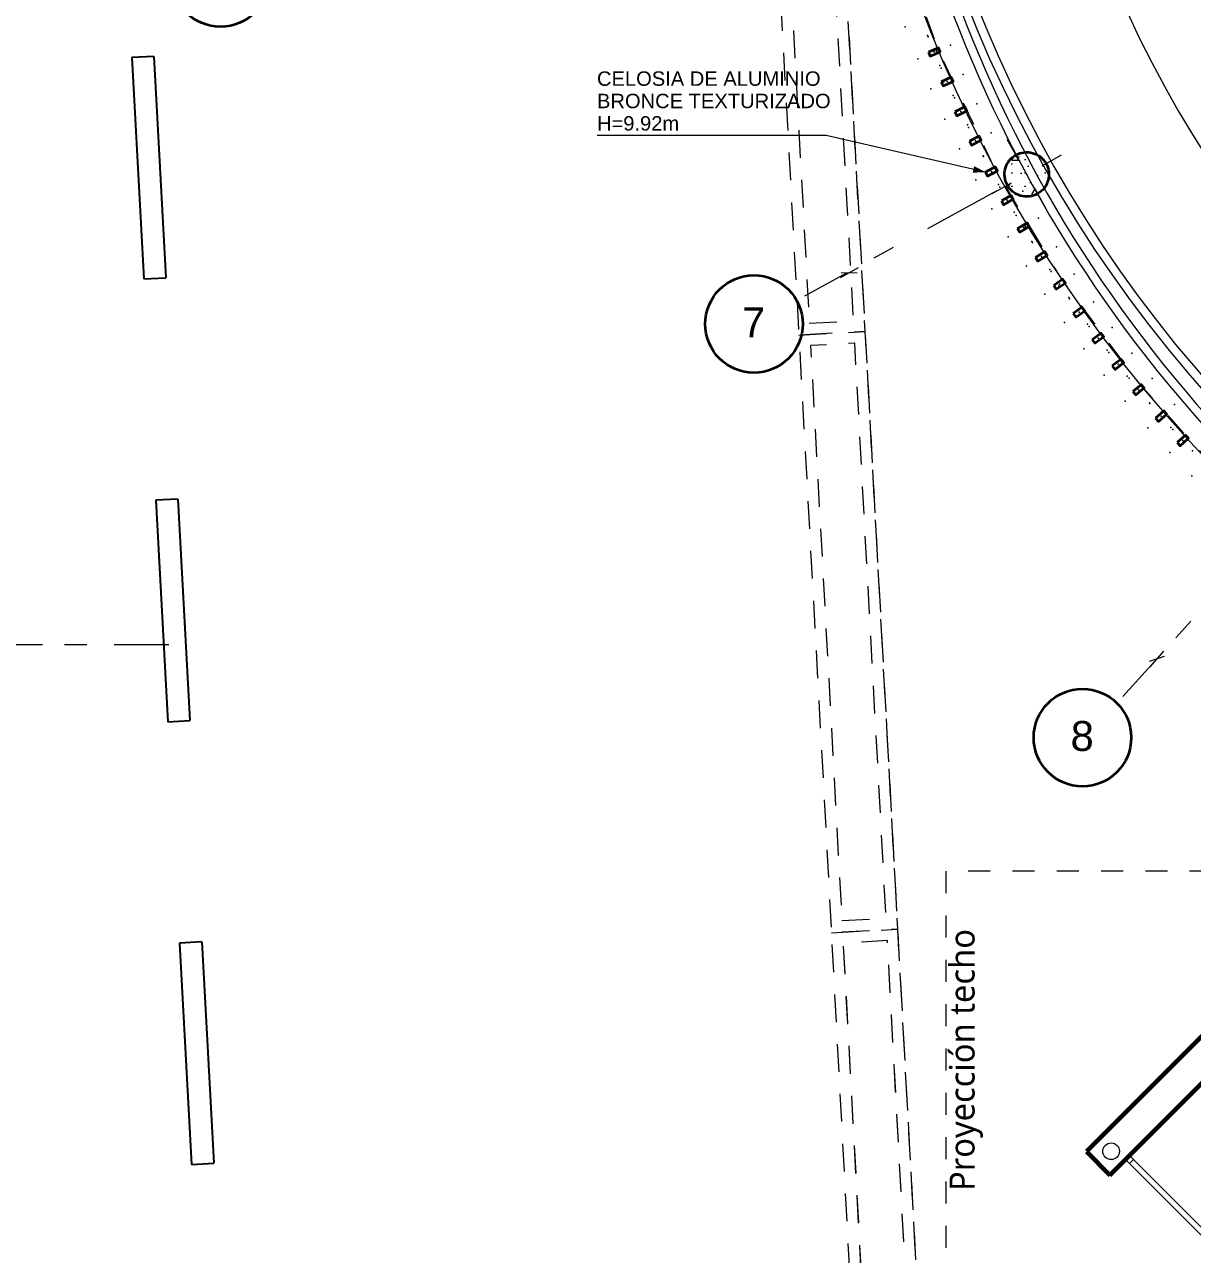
# Model space of a CAD drawing. Header units: metres. Extents: x 28 to 239, y -1 to 113.
# Drawn here: x 38.83 to 44.1, y 82.52 to 88.07 of the extents above; entities that cross this region are included whole.
import ezdxf

# ---------------------------------------------------------------- set-up
doc = ezdxf.new("R2010")
doc.units = ezdxf.units.M
for name, pattern in [('Dashed', [0.211667, 0.105833, -0.105833]), ('DASHED2', [0.375, 0.25, -0.125]), ('Dot & Dashed', [0.670278, 0.352778, -0.176389, 0, -0.141111]), ('RAYITAS2', [0.1875, 0.125, -0.0625])]:
    doc.linetypes.add(name, pattern=pattern)
for name, color, linetype, lineweight in [('Annotation - Label_Pen_No__1', 7, 'Continuous', 13), ('Cotas varias El', 253, 'Continuous', 13), ('Drawing & Figure_Pen_No__122', 9, 'Continuous', 13), ('Drawing & Figure_Pen_No__7', 7, 'Continuous', 35), ('GRAFO01', 7, 'Continuous', 0), ('I.S. CANALETAS', 12, 'Continuous', 0), ('Interior - Stair & Railing_Pen_No__122', 9, 'Continuous', 13), ('letras sr', 7, 'Continuous', 5), ('MK-LINEAS GENERALES', 7, 'Continuous', 0), ('Muros el', 144, 'Continuous', 60), ('Structural - Bearing_Pen_No__122', 9, 'Continuous', 13), ('Structural - Bearing_Pen_No__21', 7, 'Continuous', 35), ('Vanos', 140, 'Continuous', 5)]:
    doc.layers.add(name, color=color, linetype=linetype, lineweight=lineweight)
for name, color, linetype, lineweight, true_color in [('Dimensioning - General_Pen_No__167', 7, 'Continuous', 13, 0x6a6a6a), ('Estructura - Carga_Pen_No__89', 7, 'Continuous', 15, 0x71cebe), ('Interior - Furniture _Pen_No__167', 7, 'Continuous', 13, 0x6a6a6a), ('RAMPA PROPUESTA 1 CERRAMIENTO_Pen_No__123', 7, 'Continuous', 0, 0xd8d8d8), ('RAMPA PROPUESTA 1 CERRAMIENTO_Pen_No__28', 7, 'Continuous', 35, 0xa80f02), ('RAMPA PROPUESTA 1 CERRAMIENTO_Pen_No__48', 7, 'Continuous', 25, 0xa80f02), ('Structural - Bearing_Pen_No__167', 7, 'Continuous', 13, 0x6a6a6a), ('Structural - Bearing_Pen_No__4', 7, 'Continuous', 20, 0x029e21)]:
    doc.layers.add(name, color=color, linetype=linetype, lineweight=lineweight, true_color=true_color)
doc.layers.add('Separador de bike pintado', color=8, linetype='Continuous')
doc.styles.add('Generales', font='trebuc.ttf', dxfattribs={"height": 0.1})
doc.styles.add('GENERATED_STYLE_1', font='arialbd.ttf')
pattern_1 = [(0, (21.2387, 92.2913), (0, 0.311769), [0.03, -0.15]), (0, (21.3287, 92.44717), (0, 0.311769), [0.03, -0.15]), (60, (21.2387, 92.2913), (-0.27, 0.1558846), [0.03, -0.15]), (60, (21.4187, 92.2913), (-0.27, 0.1558846), [0.03, -0.15]), (120, (21.2687, 92.2913), (0.27, 0.1558846), [0.03, -0.15]), (120, (21.4487, 92.2913), (0.27, 0.1558846), [0.03, -0.15]), (0, (21.23869, 92.32129), (0, 0.06), [0, -0.06, 0, -0.09]), (45, (21.26869, 92.32129), (-0.04242641, 0.04242641), [0, -0.045, 0, -0.075])]

# ---------------------------------------------------------------- blocks, each defined once
blk = doc.blocks.new('Curved Ramp 23[46]', base_point=(27.2823, -2.0105))
at = {"layer": 'Interior - Furniture _Pen_No__167', "color": 251, "linetype": 'Continuous', "lineweight": 13, "true_color": 0x6a6a6a}
for radius, start, end in [(6.03, 90.82856, 269.99957), (5.18, 90.8286, 269.9996)]:
    blk.add_arc((27.2823, -2.0105), radius, start, end, dxfattribs=at)

msp = doc.modelspace()

# ---------------------------------------------------------------- hatches: boundary and pattern name
at = {"layer": 'Annotation - Label_Pen_No__1', "linetype": 'Continuous', "lineweight": 13}
msp.add_hatch(color=7, dxfattribs=at).paths.add_polyline_path([(43.1697, 87.4045), (43.1185, 87.4317), (43.1118, 87.4024)])
at = {"layer": 'RAMPA PROPUESTA 1 CERRAMIENTO_Pen_No__48', "linetype": 'Continuous', "lineweight": 25, "true_color": 0xa80f02}
h = msp.add_hatch(dxfattribs=at)
h.set_pattern_fill('STRUCTURAL_CONCRETE', color=14, style=0, pattern_type=2)
h.set_pattern_definition(pattern_1)
h.paths.add_polyline_path([(42.9117, 87.9466), (42.9194, 87.9281), (42.9655, 87.9475), (42.9578, 87.9659)])
h = msp.add_hatch(dxfattribs=at)
h.set_pattern_fill('STRUCTURAL_CONCRETE', color=14, style=0, pattern_type=2)
h.set_pattern_definition(pattern_1)
h.paths.add_polyline_path([(42.9696, 87.812), (42.9778, 87.7938), (43.0234, 87.8142), (43.0153, 87.8325)])
h = msp.add_hatch(dxfattribs=at)
h.set_pattern_fill('STRUCTURAL_CONCRETE', color=14, style=0, pattern_type=2)
h.set_pattern_definition(pattern_1)
h.paths.add_polyline_path([(43.1697, 87.4045), (43.1792, 87.3869), (43.2232, 87.4107), (43.2137, 87.4283)])
h = msp.add_hatch(dxfattribs=at)
h.set_pattern_fill('STRUCTURAL_CONCRETE', color=14, style=0, pattern_type=2)
h.set_pattern_definition(pattern_1)
h.paths.add_polyline_path([(43.2413, 87.2752), (43.2513, 87.2578), (43.2946, 87.2827), (43.2847, 87.3)])
h = msp.add_hatch(dxfattribs=at)
h.set_pattern_fill('STRUCTURAL_CONCRETE', color=14, style=0, pattern_type=2)
h.set_pattern_definition(pattern_1)
h.paths.add_polyline_path([(43.3143, 87.1507), (43.3246, 87.1336), (43.3674, 87.1595), (43.357, 87.1766)])
h = msp.add_hatch(dxfattribs=at)
h.set_pattern_fill('STRUCTURAL_CONCRETE', color=14, style=0, pattern_type=2)
h.set_pattern_definition(pattern_1)
h.paths.add_polyline_path([(43.3957, 87.0192), (43.4065, 87.0024), (43.4486, 87.0293), (43.4378, 87.0462)])
h = msp.add_hatch(dxfattribs=at)
h.set_pattern_fill('STRUCTURAL_CONCRETE', color=14, style=0, pattern_type=2)
h.set_pattern_definition(pattern_1)
h.paths.add_polyline_path([(43.4777, 86.8939), (43.4889, 86.8773), (43.5303, 86.9053), (43.5191, 86.9219)])
at = {"layer": 'Structural - Bearing_Pen_No__122', "linetype": 'Continuous', "lineweight": 13}
h = msp.add_hatch(dxfattribs=at)
h.set_pattern_fill('STRUCTURAL_CONCRETE', color=9, style=0, pattern_type=2)
h.set_pattern_definition(pattern_1)
h.paths.add_polyline_path([(43.3068, 87.482, 0.414214), (43.2682, 87.3459, 0.414214), (43.4043, 87.3074, 0.414214), (43.4428, 87.4435, 0.414214)])

# ---------------------------------------------------------------- linework, layer by layer
at = {"layer": 'Annotation - Label_Pen_No__1', "color": 7, "linetype": 'Continuous', "lineweight": 13}
for p, q in [((42.4503, 87.5701), (41.4162, 87.5701)), ((43.1697, 87.4045), (42.4503, 87.5701))]:
    msp.add_line(p, q, dxfattribs=at)
at = {"layer": 'Cotas varias El', "linetype": 'Dot & Dashed', "ltscale": 0.7}
msp.add_line((39.4839, 85.2718), (34.3343, 85.2718), dxfattribs=at)
at = {"layer": 'Dimensioning - General_Pen_No__167', "color": 251, "linetype": 'Continuous', "lineweight": 13, "true_color": 0x6a6a6a}
for p, q in [((42.5954, 86.9729), (42.5135, 86.9273)), ((42.5905, 86.9496), (42.5184, 86.9506)), ((43.9765, 85.2196), (43.9079, 85.1974)), ((43.9736, 85.2433), (43.9108, 85.1737))]:
    msp.add_line(p, q, dxfattribs=at)
at = {"layer": 'Drawing & Figure_Pen_No__122', "color": 9, "linetype": 'Dot & Dashed', "lineweight": 13}
for p, q in [((43.217, 87.3188), (42.3524, 86.8447)), ((44.4503, 85.7714), (43.7897, 85.0392))]:
    msp.add_line(p, q, dxfattribs=at)
at = {"layer": 'Drawing & Figure_Pen_No__7', "color": 7, "linetype": 'Continuous', "lineweight": 35}
for centre in [(39.717, 88.2808), (42.1244, 86.7197), (43.6073, 84.8539)]:
    msp.add_circle(centre, 0.22, dxfattribs=at)
at = {"layer": 'Estructura - Carga_Pen_No__89', "color": 252, "linetype": 'RAYITAS2', "lineweight": 20, "true_color": 0x939598, "flags": 128}
for points in [[(42.3272, 86.6694), (42.6268, 86.6858), (42.4796, 89.3817), (42.1801, 89.3653)], [(42.3744, 86.7232), (42.5741, 86.7341), (42.4324, 89.329), (42.2327, 89.3181)], [(42.3744, 86.7232), (42.5741, 86.7341), (42.4324, 89.329), (42.2327, 89.3181)], [(42.4744, 83.9734), (42.7739, 83.9897), (42.6268, 86.6858), (42.3272, 86.6694)], [(42.5214, 84.0288), (42.7211, 84.0397), (42.5796, 86.6331), (42.3799, 86.6222)], [(42.5836, 81.2811), (42.8828, 81.2712), (42.8978, 81.7202), (42.7739, 83.9897), (42.4739, 83.9734), (42.5965, 81.6709)], [(42.6491, 81.6714), (42.6377, 81.3283), (42.8332, 81.3218), (42.8477, 81.7198), (42.7267, 83.9381), (42.5268, 83.9272)], [(42.6502, 81.6715), (42.6384, 81.3283), (42.8352, 81.3217), (42.8499, 81.6824), (42.7268, 83.9381), (42.5271, 83.9272)]]:
    msp.add_lwpolyline(points, close=True, dxfattribs=at)
at = {"layer": 'GRAFO01', "color": 251, "linetype": 'DASHED2', "lineweight": 9, "ltscale": 0.4}
for p, q in [((42.991, 84.252), (42.991, 64.952)), ((44.191, 84.252), (42.991, 84.252))]:
    msp.add_line(p, q, dxfattribs=at)
at = {"layer": 'I.S. CANALETAS'}
msp.add_circle((43.7366, 82.988), 0.0375, dxfattribs=at)
msp.add_circle((43.7366, 82.988), 0.0375, dxfattribs=at)
at = {"layer": 'Interior - Stair & Railing_Pen_No__122', "color": 9, "linetype": 'Continuous', "lineweight": 13}
for centre, radius, start, end in [((48.5187, 90.285), 5.8315, 90.12888, 269.40029), ((48.5187, 90.285), 5.8315, 90.12888, 269.40029), ((48.5187, 90.285), 5.8315, 90.12888, 269.40029), ((48.5187, 90.285), 5.8315, 90.12888, 269.40029), ((48.5187, 90.285), 5.7915, 90.0061, 269.52272), ((48.5187, 90.285), 5.7915, 90.0061, 269.52272), ((48.5187, 90.285), 5.7915, 90.0061, 269.52272), ((48.5187, 90.285), 5.7915, 90.0061, 269.52272), ((48.545, 90.2111), 5.9054, 173.03278, 269.15333), ((48.545, 90.2111), 5.9054, 173.03278, 269.15333), ((48.545, 90.2111), 5.9054, 173.03278, 269.15333), ((48.545, 90.2111), 5.9054, 173.03278, 269.15333), ((48.545, 90.2111), 5.8654, 172.80436, 269.27463), ((48.545, 90.2111), 5.8654, 172.80436, 269.27463), ((48.545, 90.2111), 5.8654, 172.80436, 269.27463), ((48.545, 90.2111), 5.8654, 172.80436, 269.27463)]:
    msp.add_arc(centre, radius, start, end, dxfattribs=at)
at = {"layer": 'MK-LINEAS GENERALES', "color": 7, "linetype": 'RAYITAS2'}
msp.add_line((42.1016, 96.328), (42.8974, 81.7004), dxfattribs=at)
at = {"layer": 'Muros el', "ltscale": 0.05}
for points in [[(44.191, 83.552), (43.6253, 82.9863)], [(43.7314, 82.8802), (44.4031, 83.552)], [(43.6253, 82.9863), (43.7314, 82.8802)]]:
    msp.add_lwpolyline(points, dxfattribs=at)
at = {"layer": 'RAMPA PROPUESTA 1 CERRAMIENTO_Pen_No__123', "color": 254, "linetype": 'Continuous', "lineweight": 0, "true_color": 0xd8d8d8}
for p in [(42.8065, 88.0604), (42.9076, 88.0208), (42.9101, 88.015), (42.9386, 87.947), (43.0123, 87.978), (42.8648, 87.916), (42.9638, 87.8861), (42.9695, 87.8732), (43.0695, 87.8459), (42.9235, 87.7804), (42.9965, 87.8131), (43.0241, 87.7511), (43.0293, 87.7401), (43.1307, 87.7134), (43.0586, 87.6789), (42.9864, 87.6444), (43.0876, 87.6175), (43.0931, 87.6067), (43.1238, 87.5462), (43.1952, 87.5825), (43.0525, 87.51), (43.1583, 87.4779), (43.1601, 87.4749), (43.2668, 87.4457), (43.1964, 87.4076), (43.1261, 87.3695), (43.2282, 87.3483), (43.2345, 87.3372), (43.3374, 87.3187), (43.268, 87.2789), (43.1986, 87.2391), (43.2994, 87.2235), (43.3078, 87.2095), (43.3408, 87.1551), (43.4093, 87.1965), (43.2724, 87.1136), (43.379, 87.0916), (43.3823, 87.0866), (43.4895, 87.0674), (43.4221, 87.0243), (43.3548, 86.9811), (43.4592, 86.9659), (43.4653, 86.9569), (43.5703, 86.9444), (43.504, 86.8996), (43.4378, 86.8548), (43.5451, 86.8385), (43.5488, 86.8333), (43.6567, 86.8198), (43.5916, 86.7733), (43.5265, 86.7269), (43.6296, 86.7195), (43.6381, 86.7082), (43.6777, 86.6556), (43.7416, 86.7036), (43.6137, 86.6075), (43.7182, 86.6011), (43.7257, 86.5916), (43.8306, 86.5879), (43.705, 86.4887), (43.7678, 86.5383), (43.8096, 86.4849), (43.8174, 86.4755), (43.9223, 86.4744), (43.8607, 86.4233), (43.7992, 86.3722), (43.9095, 86.3643), (43.9118, 86.3618), (44.0224, 86.3568), (43.9621, 86.3041), (43.9019, 86.2515), (44.0062, 86.2534), (44.0148, 86.2439), (44.0603, 86.1944), (44.0014, 86.1403), (44.1032, 86.1473), (44.1011, 86.0342)]:
    msp.add_point(p, dxfattribs=at)
at = {"layer": 'RAMPA PROPUESTA 1 CERRAMIENTO_Pen_No__28', "color": 14, "linetype": 'Continuous', "lineweight": 35, "true_color": 0xa80f02}
for points in [[(42.9117, 87.9466), (42.9194, 87.9281), (42.9655, 87.9475), (42.9578, 87.9659)], [(42.9696, 87.812), (42.9778, 87.7938), (43.0234, 87.8142), (43.0153, 87.8325)], [(43.0317, 87.6771), (43.0403, 87.6591), (43.0854, 87.6807), (43.0768, 87.6987)], [(43.097, 87.5438), (43.1061, 87.526), (43.1507, 87.5486), (43.1416, 87.5665)], [(43.1697, 87.4045), (43.1792, 87.3869), (43.2232, 87.4107), (43.2137, 87.4283)], [(43.2413, 87.2752), (43.2513, 87.2578), (43.2946, 87.2827), (43.2847, 87.3)], [(43.3143, 87.1507), (43.3246, 87.1336), (43.3674, 87.1595), (43.357, 87.1766)], [(43.3957, 87.0192), (43.4065, 87.0024), (43.4486, 87.0293), (43.4378, 87.0462)], [(43.4777, 86.8939), (43.4889, 86.8773), (43.5303, 86.9053), (43.5191, 86.9219)], [(43.5654, 86.767), (43.5771, 86.7507), (43.6178, 86.7797), (43.6061, 86.796)], [(43.6517, 86.6486), (43.6637, 86.6326), (43.7037, 86.6626), (43.6916, 86.6786)], [(43.742, 86.5307), (43.7544, 86.515), (43.7936, 86.546), (43.7812, 86.5617)], [(43.8351, 86.415), (43.8479, 86.3997), (43.8864, 86.4316), (43.8736, 86.447)], [(43.9367, 86.2952), (43.9499, 86.2801), (43.9875, 86.3131), (43.9744, 86.3281)], [(44.0351, 86.1849), (44.0487, 86.1702), (44.0855, 86.204), (44.072, 86.2187)]]:
    msp.add_lwpolyline(points, close=True, dxfattribs=at)
at = {"layer": 'Separador de bike pintado'}
for p, q in [((39.4167, 87.9269), (39.3169, 87.9215)), ((39.3169, 87.9215), (39.3708, 86.9229)), ((39.4167, 87.9269), (39.4706, 86.9283)), ((39.3708, 86.9229), (39.4706, 86.9283)), ((39.5245, 85.9298), (39.4247, 85.9244)), ((39.4247, 85.9244), (39.4786, 84.9258)), ((39.5245, 85.9298), (39.5784, 84.9312)), ((39.4786, 84.9258), (39.5784, 84.9312)), ((39.6323, 83.9327), (39.5325, 83.9273)), ((39.5325, 83.9273), (39.5864, 82.9287)), ((39.6323, 83.9327), (39.6862, 82.9341)), ((39.5864, 82.9287), (39.6862, 82.9341))]:
    msp.add_line(p, q, dxfattribs=at)
at = {"layer": 'Structural - Bearing_Pen_No__167', "color": 251, "linetype": 'Continuous', "lineweight": 13, "true_color": 0x6a6a6a}
for p, q in [((43.3165, 87.4645), (43.2677, 87.5518)), ((43.4254, 87.4337), (43.5127, 87.4825)), ((43.2857, 87.3557), (43.1984, 87.3069)), ((43.3946, 87.3249), (43.4433, 87.2376))]:
    msp.add_line(p, q, dxfattribs=at)
msp.add_point((43.3555, 87.3947), dxfattribs=at)
at = {"layer": 'Structural - Bearing_Pen_No__21', "color": 7, "linetype": 'Continuous', "lineweight": 35}
msp.add_lwpolyline([(43.3068, 87.482, -0.414214), (43.4428, 87.4435, -0.414214), (43.4043, 87.3074, -0.414214), (43.2682, 87.3459, -0.414214)], format="xyb", close=True, dxfattribs=at)
at = {"layer": 'Structural - Bearing_Pen_No__4', "color": 104, "linetype": 'Dashed', "lineweight": 20, "true_color": 0x029e21}
msp.add_lwpolyline([(54.4136, 84.2492), (54.4136, 96.3123), (48.4655, 96.3123, 0.990538), (48.4655, 84.2492)], format="xyb", close=True, dxfattribs=at)
at = {"layer": 'Vanos', "color": 7, "linetype": 'Continuous'}
for p, q in [((43.8198, 82.9686), (43.8021, 82.9509)), ((44.191, 82.562), (43.8021, 82.9509)), ((43.8021, 82.9509), (43.8198, 82.9332)), ((43.8374, 82.9509), (43.8198, 82.9686)), ((43.8374, 82.9509), (43.8198, 82.9332)), ((44.191, 82.5974), (43.8374, 82.9509))]:
    msp.add_line(p, q, dxfattribs=at)

# ---------------------------------------------------------------- block references
at = {"layer": 'Interior - Furniture _Pen_No__167', "color": 251, "linetype": 'Continuous', "lineweight": 13, "true_color": 0x6a6a6a}
msp.add_blockref('Curved Ramp 23[46]', (48.521, 90.2808), dxfattribs=at)

# ---------------------------------------------------------------- texts
at = {"layer": 'Annotation - Label_Pen_No__1', "color": 7, "linetype": 'Continuous', "lineweight": 13, "insert": (41.4162, 87.5913), "char_height": 0.065, "attachment_point": 7, "line_spacing_factor": 0.93208, "style": 'GENERATED_STYLE_1'}
msp.add_mtext('\\A1;{\\pql;\\fArial|b0|i0|c0|p34;CELOSIA DE ALUMINIO\\P\\pql;\\fArial|b0|i0|c0|p34;BRONCE TEXTURIZADO\\P\\pql;\\fArial|b0|i0|c0|p34;H=9.92m}', dxfattribs=at)
at = {"layer": 'Drawing & Figure_Pen_No__7', "color": 7, "linetype": 'Continuous', "lineweight": 35, "insert": (42.1756, 86.6599), "char_height": 0.135, "attachment_point": 9, "style": 'GENERATED_STYLE_1'}
msp.add_mtext('\\A1;{\\pqr;\\fArial|b0|i0|c0|p34;7}', dxfattribs=at)
at = {"layer": 'Drawing & Figure_Pen_No__7', "color": 7, "linetype": 'Continuous', "lineweight": 35, "insert": (43.6571, 84.7908), "char_height": 0.135, "attachment_point": 9, "rotation": 358.7118, "style": 'GENERATED_STYLE_1'}
msp.add_mtext('\\A1;{\\pqr;\\fArial|b0|i0|c0|p34;8}', dxfattribs=at)
at = {"layer": 'letras sr', "insert": (43.0071, 82.8088), "char_height": 0.13, "attachment_point": 1, "rotation": 90, "style": 'Generales'}
msp.add_mtext('{\\H0.86957x;Proyección techo} ', dxfattribs=at)

doc.saveas('drawing.dxf')
